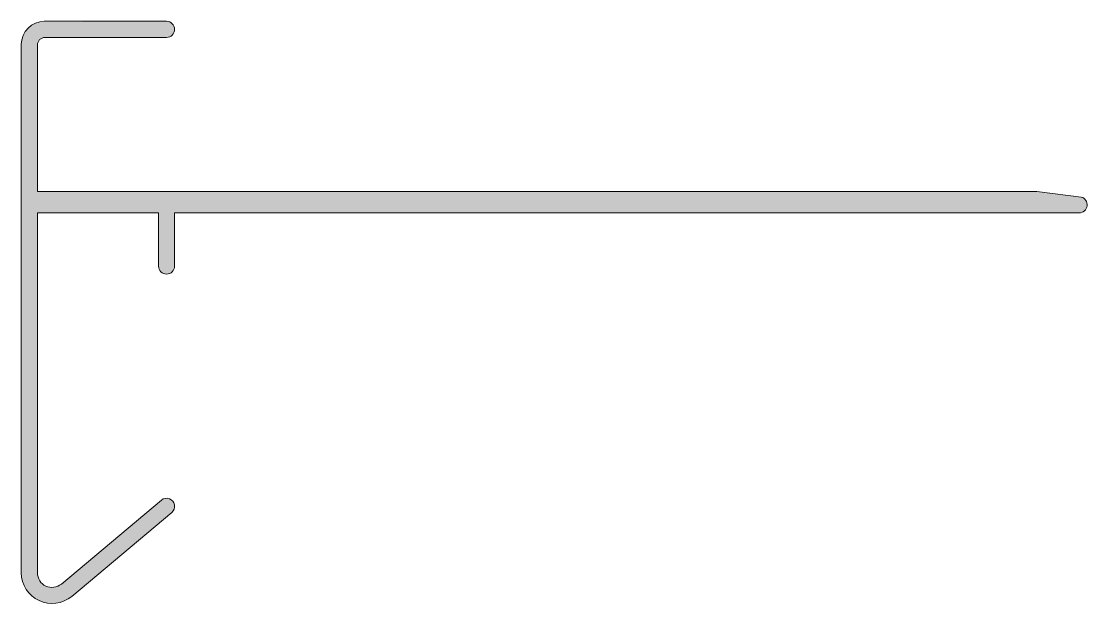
# Model space of a CAD drawing. Header units: metres. Extents: x -14.6 to 55, y -25.6 to 12.5.
import ezdxf

# ---------------------------------------------------------------- set-up
doc = ezdxf.new("R2010")
doc.units = ezdxf.units.M
doc.layers.add('A-DETL-GENF', color=92, linetype='Continuous', lineweight=18)

# ---------------------------------------------------------------- blocks, each defined once
blk = doc.blocks.new('41 comprial 6300 daktrim - CA 6305-1664923-00_0 Basismaterialen')
at = {"layer": 'A-DETL-GENF', "lineweight": 13}
blk.add_hatch(color=256, dxfattribs=at).paths.add_polyline_path([(-12.703, -25.497), (-12.201, -25.463), (-11.724, -25.305), (-11.301, -25.033), (-4.682, -19.455), (-4.589, -19.2), (-4.595, -19.063), (-4.81, -18.724), (-5.066, -18.631), (-5.333, -18.678), (-5.449, -18.752), (-12.177, -24.358), (-12.404, -24.433), (-12.642, -24.449), (-12.877, -24.405), (-13.093, -24.304), (-13.278, -24.153), (-13.418, -23.96), (-13.507, -23.738), (-13.537, -23.501), (-13.537, -0.002), (-5.637, -0.002), (-5.637, -3.476), (-5.483, -3.847), (-5.247, -3.983), (-4.976, -3.983), (-4.74, -3.847), (-4.657, -3.738), (-4.587, -3.476), (-4.587, -0.002), (54.549, 0.017), (54.784, 0.153), (54.92, 0.387), (54.938, 0.523), (54.787, 0.894), (54.553, 1.031), (51.662, 1.4), (-13.537, 1.4), (-13.52, 11.079), (-13.39, 11.303), (-13.166, 11.432), (-13.037, 11.449), (-4.976, 11.467), (-4.74, 11.603), (-4.587, 11.974), (-4.657, 12.237), (-4.849, 12.429), (-5.112, 12.499), (-13.475, 12.448), (-13.837, 12.298), (-14.147, 12.06), (-14.386, 11.749), (-14.535, 11.388), (-14.587, 10.999), (-14.587, -23.501), (-14.523, -23.999), (-14.338, -24.467), (-14.041, -24.873), (-13.653, -25.193), (-13.197, -25.405)])
for p, q in [((-5.112, 12.499), (-13.087, 12.499)), ((-13.037, 11.449), (-5.112, 11.449)), ((-14.587, 10.999), (-14.587, -23.501)), ((-13.537, 1.4), (-13.537, 10.949)), ((-13.537, -23.501), (-13.537, -0.002)), ((-13.537, -0.002), (-5.637, -0.002)), ((-5.637, -0.002), (-5.637, -3.476)), ((-4.587, -3.476), (-4.587, -0.002)), ((-5.449, -18.752), (-11.976, -24.228)), ((-11.301, -25.033), (-4.774, -19.556))]:
    blk.add_line(p, q, dxfattribs=at)
at = {"layer": 'A-DETL-GENF'}
for p, q in [((51.662, 1.4), (-13.537, 1.4)), ((54.553, 1.031), (51.662, 1.4)), ((-4.587, -0.002), (54.413, -0.002))]:
    blk.add_line(p, q, dxfattribs=at)
at = {"layer": 'A-DETL-GENF', "lineweight": 13}
for centre, radius, start, end in [((-13.087, 10.999), 1.5, 90, 180), ((-5.112, 11.974), 0.525, 270, 90), ((-13.037, 10.949), 0.5, 90, 180), ((-5.112, -3.476), 0.525, 180, 360), ((-5.112, -19.154), 0.525, 310, 130), ((-12.587, -23.501), 2, 180, 310), ((-12.587, -23.501), 0.95, 180, 310)]:
    blk.add_arc(centre, radius, start, end, dxfattribs=at)
at = {"layer": 'A-DETL-GENF'}
blk.add_arc((54.413, 0.525), 0.525, 270, 74.62301, dxfattribs=at)

msp = doc.modelspace()

# ---------------------------------------------------------------- block references
msp.add_blockref('41 comprial 6300 daktrim - CA 6305-1664923-00_0 Basismaterialen', (0, 0))

doc.saveas('drawing.dxf')
